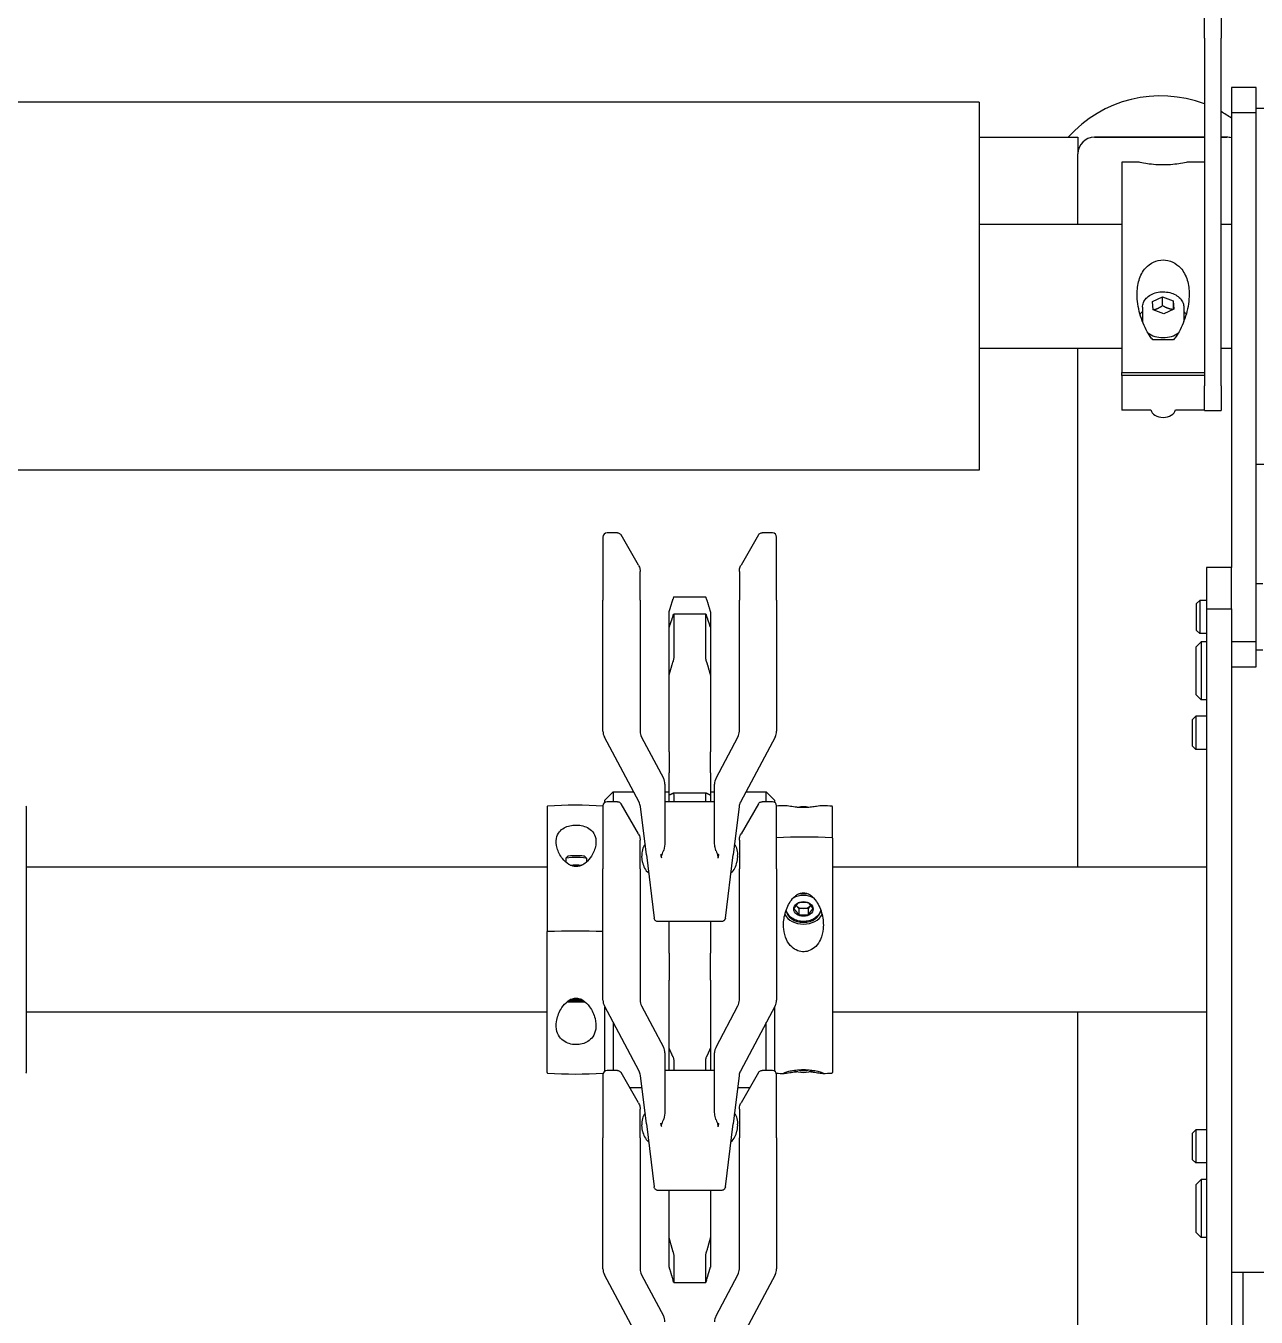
# Model space of a CAD drawing. Extents: x -3873 to 164127, y 7129 to 96529.
# Drawn here: x 43183.9 to 43481.5, y 40136.7 to 40448.9 of the extents above; entities that cross this region are included whole.
import ezdxf

# ---------------------------------------------------------------- set-up
doc = ezdxf.new("R2010")
doc.units = 0
doc.layers.add('LAYOUT', color=90, linetype='CONTINUOUS')
doc.layers.add('LAYOUT-KROMEKA', color=1, linetype='CONTINUOUS')

# ---------------------------------------------------------------- blocks, each defined once
blk = doc.blocks.new('A$Ccf7c2aec')
at = {"layer": 'LAYOUT-KROMEKA'}
for p, q in [((2064.18, 331.1), (2064.18, 861.1)), ((2153.08, 331.1), (2153.08, 861.1)), ((1982.79, 561.6), (1918.48, 561.6)), ((1933.13, 435.6), (1933.13, 561.6)), ((1968.13, 435.6), (1968.13, 561.6)), ((1918.48, 435.6), (1952.62, 435.6)), ((1982.79, 435.6), (1952.62, 435.6)), ((1970.31, 431.1), (1969.38, 431.1)), ((1970.81, 430.61), (1970.32, 431.1)), ((1936, 429.75), (1935.76, 429.75)), ((1936, 427.45), (1935.76, 427.45)), ((1970.31, 426.1), (1969.38, 426.1)), ((1970.81, 426.59), (1970.32, 426.1)), ((1853.85, 413.36), (1869.62, 421.75)), ((1871.03, 422.1), (1902.73, 422.1)), ((1917.98, 422.1), (1902.73, 422.1)), ((1918.85, 413.36), (1934.62, 421.75)), ((1918.85, 421.6), (1934.34, 421.6)), ((1936.03, 422.1), (1967.73, 422.1)), ((1982.98, 422.1), (1967.73, 422.1)), ((1983.85, 413.36), (1999.62, 421.75)), ((1983.85, 421.6), (1984.38, 421.6)), ((1984.38, 421.6), (1986.38, 419.6)), ((2001.03, 422.1), (2032.73, 422.1)), ((2047.98, 422.1), (2032.73, 422.1)), ((1918.98, 418.59), (1918.98, 421.1)), ((1930.58, 419.6), (1918.98, 419.6)), ((1983.98, 418.59), (1983.98, 421.1)), ((1986.38, 419.6), (1983.98, 419.6)), ((1986.38, 419.6), (1986.38, 414.71)), ((2048.98, 418.59), (2048.98, 421.1)), ((1911.18, 413.5), (1918.48, 417.72)), ((1914.88, 415.64), (1914.88, 412.67)), ((1976.18, 413.5), (1983.48, 417.72)), ((2041.18, 413.5), (2048.48, 417.72)), ((1869.62, 412.75), (1859.66, 407.45)), ((1902.73, 413.1), (1871.03, 413.1)), ((1902.73, 413.1), (1909.68, 413.1)), ((1904.36, 412.49), (1905.84, 412.67)), ((1906.11, 411.6), (1917.81, 413.03)), ((1934.62, 412.75), (1924.66, 407.45)), ((1967.73, 413.1), (1936.03, 413.1)), ((1967.73, 413.1), (1974.68, 413.1)), ((1969.36, 412.49), (1970.84, 412.67)), ((1971.11, 411.6), (1982.81, 413.03)), ((1999.62, 412.75), (1989.66, 407.45)), ((2032.73, 413.1), (2001.03, 413.1)), ((2032.73, 413.1), (2039.68, 413.1)), ((1906.11, 411.6), (1890.86, 409.73)), ((1971.11, 411.6), (1955.86, 409.73)), ((1871.42, 406.1), (1878.65, 406.1)), ((1878.65, 406.1), (1882.45, 406.1)), ((1882.45, 406.1), (1889.98, 406.1)), ((1889.98, 393.47), (1889.98, 408.73)), ((1923.25, 407.1), (1909.13, 407.1)), ((1918.98, 395.1), (1918.98, 407.1)), ((1918.98, 406.1), (1924.41, 406.1)), ((1924.41, 406.1), (1926.74, 406.1)), ((1926.74, 406.1), (1940.84, 406.1)), ((1947.38, 406.1), (1940.84, 406.1)), ((1947.38, 406.1), (1954.98, 406.1)), ((1954.98, 393.47), (1954.98, 408.73)), ((1988.25, 407.1), (1974.13, 407.1)), ((1983.98, 395.1), (1983.98, 407.1)), ((1983.98, 406.1), (1985.54, 406.1)), ((1985.54, 406.1), (1990.94, 406.1)), ((1986.38, 407.1), (1986.38, 406.1)), ((1996.01, 406.1), (1990.94, 406.1)), ((1996.01, 406.1), (2010.92, 406.1)), ((2010.92, 406.1), (2014.55, 406.1)), ((2014.55, 406.1), (2026.21, 406.1)), ((2026.21, 406.1), (2026.41, 406.1)), ((2026.41, 406.1), (2029.85, 406.1)), ((1867.76, 404.96), (1867.76, 397.24)), ((1874.18, 404.95), (1867.77, 404.95)), ((1921.17, 404.95), (1918.98, 404.95)), ((1985.42, 404.95), (1983.98, 404.95)), ((1986.01, 397.08), (1986.01, 405.12)), ((2029.3, 404.95), (2018.96, 404.95)), ((2029.36, 397.23), (2029.36, 404.97)), ((2033.51, 404.96), (2033.51, 397.24)), ((1867.77, 397.25), (1874.18, 397.25)), ((1918.98, 397.25), (1921.17, 397.25)), ((1983.98, 397.25), (1985.42, 397.25)), ((2018.96, 397.25), (2029.3, 397.25)), ((1859.66, 394.75), (1869.62, 389.45)), ((1878.65, 396.1), (1871.42, 396.1)), ((1882.45, 396.1), (1878.65, 396.1)), ((1889.98, 396.1), (1882.45, 396.1)), ((1909.13, 395.1), (1923.25, 395.1)), ((1924.41, 396.1), (1918.98, 396.1)), ((1926.74, 396.1), (1924.41, 396.1)), ((1924.66, 394.75), (1934.62, 389.45)), ((1940.84, 396.1), (1926.74, 396.1)), ((1940.84, 396.1), (1947.38, 396.1)), ((1954.98, 396.1), (1947.38, 396.1)), ((1974.13, 395.1), (1988.25, 395.1)), ((1985.54, 396.1), (1983.98, 396.1)), ((1990.94, 396.1), (1985.54, 396.1)), ((1986.38, 396.1), (1986.38, 395.1)), ((1989.66, 394.75), (1999.62, 389.45)), ((1990.94, 396.1), (1996.01, 396.1)), ((2010.92, 396.1), (1996.01, 396.1)), ((2014.55, 396.1), (2010.92, 396.1)), ((2026.21, 396.1), (2014.55, 396.1)), ((2026.41, 396.1), (2026.21, 396.1)), ((2029.85, 396.1), (2026.41, 396.1)), ((1890.86, 392.47), (1906.11, 390.6)), ((1917.81, 389.17), (1906.11, 390.6)), ((1955.86, 392.47), (1971.11, 390.6)), ((1982.81, 389.17), (1971.11, 390.6)), ((1869.62, 380.45), (1853.85, 388.84)), ((1871.03, 389.1), (1902.73, 389.1)), ((1909.68, 389.1), (1902.73, 389.1)), ((1905.84, 389.53), (1904.36, 389.71)), ((1918.48, 384.48), (1911.18, 388.7)), ((1914.88, 389.53), (1914.88, 386.56)), ((1934.62, 380.45), (1918.85, 388.84)), ((1936.03, 389.1), (1967.73, 389.1)), ((1974.68, 389.1), (1967.73, 389.1)), ((1970.84, 389.53), (1969.36, 389.71)), ((1983.48, 384.48), (1976.18, 388.7)), ((1999.62, 380.45), (1983.85, 388.84)), ((1986.38, 387.49), (1986.38, 382.6)), ((2001.03, 389.1), (2032.73, 389.1)), ((2039.68, 389.1), (2032.73, 389.1)), ((2048.48, 384.48), (2041.18, 388.7)), ((1918.98, 381.1), (1918.98, 383.61)), ((1918.98, 382.6), (1930.58, 382.6)), ((1983.98, 381.1), (1983.98, 383.61)), ((1983.98, 382.6), (1986.38, 382.6)), ((1984.38, 380.6), (1986.38, 382.6)), ((2048.98, 381.1), (2048.98, 383.61)), ((1902.73, 380.1), (1871.03, 380.1)), ((1902.73, 380.1), (1917.98, 380.1)), ((1934.34, 380.6), (1918.85, 380.6)), ((1967.73, 380.1), (1936.03, 380.1)), ((1967.73, 380.1), (1982.98, 380.1)), ((1984.38, 380.6), (1983.85, 380.6)), ((2032.73, 380.1), (2001.03, 380.1)), ((2032.73, 380.1), (2047.98, 380.1)), ((1958.15, 374.75), (1956.55, 374.75)), ((1958.15, 374.75), (1958.92, 375.33)), ((1958.15, 373.6), (1958.15, 374.75)), ((1958.92, 375.33), (1958.94, 375.35)), ((1958.15, 372.45), (1956.55, 372.45)), ((1958.15, 372.45), (1958.15, 373.6)), ((1958.92, 371.87), (1958.15, 372.45)), ((1958.94, 371.85), (1958.92, 371.87)), ((1975.17, 366.6), (1918.48, 366.6)), ((1933.13, 276.1), (1933.13, 366.6)), ((1968.13, 276.1), (1968.13, 366.6)), ((1975.17, 366.6), (1982.79, 366.6)), ((2153.08, 331.1), (2064.18, 331.1)), ((2093.63, 331.1), (2093.63, 296.6)), ((2123.63, 331.1), (2123.63, 296.6)), ((2144.63, 331.1), (2144.63, 307.22)), ((1830.63, 307.22), (1933.13, 307.22)), ((1968.13, 307.22), (2093.63, 307.22)), ((2123.63, 307.22), (2140.63, 307.22)), ((2144.63, 307.22), (2140.63, 307.22)), ((2144.63, 276.6), (2144.63, 303.22)), ((2144.63, 303.22), (2144.63, 276.6)), ((2087.02, 296.6), (2078.63, 296.6)), ((2078.63, 289.55), (2078.63, 296.6)), ((2087.02, 296.6), (2087.73, 296.6)), ((2087.02, 276.6), (2087.02, 296.6)), ((2087.73, 296.6), (2087.73, 276.6)), ((2138.63, 296.6), (2087.73, 296.6)), ((2138.63, 292.78), (2138.63, 296.6)), ((2103.55, 291.6), (2100.11, 291.6)), ((2095.64, 284.1), (2095.64, 289.1)), ((2101.93, 286.46), (2102.87, 289.03)), ((2102.87, 289.03), (2104.91, 289.16)), ((2104.91, 289.16), (2106.02, 286.74)), ((2103.04, 284.04), (2101.93, 286.46)), ((2105.08, 284.17), (2102.97, 284.17)), ((2105.08, 284.17), (2103.04, 284.04)), ((2103.9, 286.74), (2106.02, 286.74)), ((2106.02, 286.74), (2105.08, 284.17)), ((2078.63, 276.6), (2078.63, 283.65)), ((2103.55, 281.6), (2100.11, 281.6)), ((1879.86, 278.6), (1878.63, 277.37)), ((1879.86, 278.6), (1891.41, 278.6)), ((1891.41, 278.6), (1892.63, 277.37)), ((1897.4, 279.5), (1896.63, 278.73)), ((1904.63, 278.73), (1896.63, 278.73)), ((1896.63, 276.1), (1896.63, 278.73)), ((1897.4, 279.5), (1903.87, 279.5)), ((1903.87, 279.5), (1904.63, 278.73)), ((1904.63, 276.1), (1904.63, 278.73)), ((1997.4, 279.5), (1996.63, 278.73)), ((2004.63, 278.73), (1996.63, 278.73)), ((1996.63, 276.1), (1996.63, 278.73)), ((1997.4, 279.5), (2003.87, 279.5)), ((2003.87, 279.5), (2004.63, 278.73)), ((2004.63, 276.1), (2004.63, 278.73)), ((2009.86, 278.6), (2008.63, 277.37)), ((2009.86, 278.6), (2021.41, 278.6)), ((2021.41, 278.6), (2022.63, 277.37)), ((2025.4, 278.5), (2024.63, 277.73)), ((2025.4, 278.5), (2031.87, 278.5)), ((2031.87, 278.5), (2032.63, 277.73)), ((2138.63, 276.6), (2138.63, 280.42)), ((2030.63, 276.1), (1853.63, 276.1)), ((1892.63, 277.37), (1878.63, 277.37)), ((1878.63, 276.1), (1878.63, 277.37)), ((1892.63, 276.1), (1892.63, 277.37)), ((2022.63, 277.37), (2008.63, 277.37)), ((2008.63, 276.1), (2008.63, 277.37)), ((2022.63, 276.1), (2022.63, 277.37)), ((2032.63, 277.73), (2024.63, 277.73)), ((2024.63, 276.1), (2024.63, 277.73)), ((2030.63, 276.1), (2030.63, 270.1)), ((2040.63, 276.1), (2030.63, 276.1)), ((2032.63, 276.1), (2032.63, 277.73)), ((2040.63, 270.1), (2040.63, 276.1)), ((2078.58, 276.6), (2084.56, 276.6)), ((2078.58, 276.6), (2078.58, 272.6)), ((2168.56, 276.6), (2084.56, 276.6)), ((2168.56, 276.6), (2174.58, 276.6)), ((2084.56, 272.6), (2078.58, 272.6)), ((2084.56, 272.6), (2168.56, 272.6)), ((2093.63, 272.6), (2093.63, 270.1)), ((2123.63, 272.6), (2123.63, 270.1)), ((2144.63, 271.22), (2144.63, 272.6)), ((2144.63, 272.6), (2144.63, 271.22)), ((2174.58, 272.6), (2168.56, 272.6)), ((2030.63, 270.1), (1853.63, 270.1)), ((1870.13, 256.1), (1870.13, 270.1)), ((2016.63, 270.1), (2016.63, 264.1)), ((2022.63, 264.1), (2022.63, 270.1)), ((2030.63, 270.1), (2040.63, 270.1)), ((2150.63, 270.1), (2040.63, 270.1)), ((2150.63, 270.1), (2150.63, 264.1)), ((2156.63, 270.1), (2150.63, 270.1)), ((2156.63, 264.1), (2156.63, 270.1)), ((1847.97, 267.22), (1870.13, 267.22)), ((2016.63, 264.1), (2022.63, 264.1)), ((2020.63, 262.5), (2020.63, 264.1)), ((2022.63, 264.1), (2150.63, 264.1)), ((2036.63, 262.5), (2036.63, 264.1)), ((2065.63, 264.1), (2065.63, 254.5)), ((2150.63, 264.1), (2156.63, 264.1)), ((2151.63, 264.1), (2151.63, 254.5))]:
    blk.add_line(p, q, dxfattribs=at)
for centre, radius, start, end in [((1918.48, 561.7), 0.1, 184.0364, 270), ((1918.48, 561.7), 0.1, 184.0364, 270), ((1982.79, 561.7), 0.1, 270, 355.9636), ((1982.79, 561.7), 0.1, 270, 355.9636), ((2016.26, 428.6), 98.12, 175.9636, 183.8398), ((1918.48, 435.5), 0.1, 90, 175.9636), ((1982.79, 435.5), 0.1, 4.0364, 90), ((1885.01, 428.6), 98.12, 356.2018, 4.0364), ((1871.03, 419.1), 3, 90, 118), ((1917.98, 421.1), 1, 0, 90), ((1936.03, 419.1), 3, 90, 118), ((1982.98, 421.1), 1, 0, 90), ((2001.03, 419.1), 3, 90, 118), ((2047.98, 421.1), 1, 0, 90), ((1871.03, 410.1), 3, 90, 118), ((1904.85, 408.52), 4, 96.9958, 140.527), ((1906.33, 408.7), 4, 53.4646, 96.9958), ((1917.44, 416.01), 3, 276.9958, 298), ((1936.03, 410.1), 3, 90, 118), ((1969.85, 408.52), 4, 96.9958, 140.527), ((1971.33, 408.7), 4, 53.4646, 96.9958), ((1982.44, 416.01), 3, 276.9958, 298), ((2001.03, 410.1), 3, 90, 118), ((1858.25, 410.1), 3, 270, 298), ((1923.25, 410.1), 3, 270, 298), ((1988.25, 410.1), 3, 270, 298), ((1858.25, 392.1), 3, 62, 90), ((1923.25, 392.1), 3, 62, 90), ((1988.25, 392.1), 3, 62, 90), ((1904.85, 393.68), 4, 219.473, 263.0042), ((1906.33, 393.5), 4, 263.0042, 306.5354), ((1969.85, 393.68), 4, 219.473, 263.0042), ((1971.33, 393.5), 4, 263.0042, 306.5354), ((1871.03, 392.1), 3, 242, 270), ((1917.44, 386.19), 3, 62, 83.0042), ((1936.03, 392.1), 3, 242, 270), ((1982.44, 386.19), 3, 62, 83.0042), ((2001.03, 392.1), 3, 242, 270), ((1917.98, 381.1), 1, 270, 0), ((1982.98, 381.1), 1, 270, 0), ((2047.98, 381.1), 1, 270, 0), ((1871.03, 383.1), 3, 242, 270), ((2016.26, 373.6), 98.12, 176.1602, 177.2764), ((1936.03, 383.1), 3, 242, 270), ((1885.01, 373.6), 98.12, 2.7236, 3.7982), ((2001.03, 383.1), 3, 242, 270), ((2016.26, 373.6), 98.12, 182.7236, 184.0364), ((1885.01, 373.6), 98.12, 355.9636, 357.2764), ((1918.48, 366.7), 0.1, 184.0364, 270), ((1982.79, 366.7), 0.1, 270, 355.9636), ((2124.63, 287.22), 30, 339.2736, 48.1897), ((2140.63, 303.22), 4, 0, 90), ((2140.63, 303.22), 4, 0, 90), ((2124.63, 287.22), 30, 325.2099, 330.8408), ((2140.63, 271.22), 4, 343.7822, 0), ((2140.63, 271.22), 4, 343.7822, 0)]:
    blk.add_arc(centre, radius, start, end, dxfattribs=at)
for centre, major_axis, ratio, start_param, end_param in [((1952.62, 435.5), (0, 0.1), 0.06192, 4.782837, 6.283185), ((1952.62, 435.5), (0, 0.1), 0.06192, 4.782837, 6.283185), ((1946.57, 428.6), (0, 98.13), 0.06192, 4.646098, 4.782837), ((1946.57, 428.6), (0, -98.13), 0.06192, 1.504506, 1.641245), ((1970.31, 428.6), (0, 2.5), 0.06192, 3.141593, 6.283185), ((1935.87, 428.6), (0, -4.82), 0.06192, 4.245314, 5.179464), ((1935.87, 428.6), (0, -4.25), 0.06192, 4.189465, 5.235313), ((1935.87, 428.6), (0, 2.34), 0.06192, 0.598209, 2.543383), ((1935.87, 428.6), (0, -2.34), 0.06192, 0.783441, 2.358152), ((1935.87, 428.6), (0, 4.25), 0.06192, 4.378259, 5.046519), ((1935.87, 428.6), (0, 4.82), 0.06192, 4.435713, 4.989065), ((1968.31, 428.6), (0, -4.82), 0.06192, 1.29412, 1.847472), ((1970.8, 428.6), (0, 2.01), 0.06192, 3.203672, 6.221106), ((1958.06, 373.6), (0, -4.82), 0.763123, 3.507971, 5.916807), ((1958.06, 373.6), (0, -4.25), 0.763123, 3.258597, 6.166181), ((1900.55, 373.6), (0, -98.13), 0.763123, 1.500348, 1.637087), ((1900.55, 373.6), (0, 98.13), 0.763123, 4.641941, 4.77868), ((1922.2, 373.6), (0, -4.82), 0.763123, 4.435713, 4.989065), ((1922.2, 373.6), (0, -4.82), 0.763123, 4.185166, 4.435713), ((1922.2, 373.6), (0, -4.25), 0.763123, 4.377447, 5.047331), ((1959.68, 373.6), (0, 2), 0.763123, 0.523599, 1.570796), ((1959.68, 373.6), (0, 2), 0.763123, 0.509988, 0.523599), ((1958.06, 373.6), (0, -4.25), 0.763123, 0.946445, 2.195148), ((1958.06, 373.6), (0, -4.82), 0.763123, 1.29412, 1.847472), ((1979.07, 373.6), (0, 4.82), 0.763123, 4.435713, 4.989065), ((1922.2, 373.6), (0, -4.82), 0.763123, 4.989065, 5.239612), ((1959.68, 373.6), (0, 2), 0.763123, 1.570796, 2.617994), ((1959.68, 373.6), (0, 2), 0.763123, 2.617994, 2.631605), ((1975.17, 366.7), (-0.0092, -0.0995), 0.76527, 0.070448, 1.570796), ((1975.17, 366.7), (0, -0.1), 0.763123, 0, 1.500348), ((2099.74, 286.6), (0, 6.3), 0.708727, 5.629176, 5.798022), ((2079.01, 286.6), (0, -3), 0.708727, 3.273501, 6.151277), ((2099.74, 286.6), (0, 5), 0.708727, 0.74128, 2.400312), ((2099.74, 286.6), (0, 6.3), 0.708727, 3.626756, 3.795602)]:
    blk.add_ellipse(centre, major_axis=major_axis, ratio=ratio, start_param=start_param, end_param=end_param, dxfattribs=at)
blk.add_ellipse((1958.06, 373.6), major_axis=(0, -2.34), ratio=0.763123, dxfattribs=at)
for points, knots in [([(1936.16, 427.28), (1936.09, 427.14), (1936.01, 427), (1935.55, 426.29), (1935.01, 425.76), (1933.57, 424.73), (1932.59, 424.27), (1930.68, 423.78), (1929.79, 423.72), (1928.31, 423.96), (1927.69, 424.19), (1926.72, 424.88), (1926.34, 425.27), (1925.78, 426.16), (1925.57, 426.62), (1925.31, 427.6), (1925.25, 428.1), (1925.25, 428.6), (1925.25, 428.89), (1925.27, 429.19), (1925.4, 430.02), (1925.55, 430.52), (1926.02, 431.5), (1926.36, 431.96), (1927.28, 432.78), (1927.84, 433.06), (1929.19, 433.44), (1930, 433.47), (1931.83, 433.2), (1932.84, 432.82), (1934.37, 431.94), (1934.94, 431.5), (1935.68, 430.7), (1935.95, 430.33), (1936.15, 429.93), (1936.15, 429.92), (1936.16, 429.92)], [-1.779668, -1.779668, -1.779668, -1.779668, -1.716714, -1.716714, -1.440372, -1.440372, -1.077599, -1.077599, -0.759161, -0.759161, -0.509116, -0.509116, -0.31411, -0.31411, -0.151149, -0.151149, 0, 0, 0, 0.088386, 0.088386, 0.25546, 0.25546, 0.452402, 0.452402, 0.675893, 0.675893, 0.961048, 0.961048, 1.319612, 1.319612, 1.580903, 1.580903, 1.751112, 1.751112, 1.753601, 1.753601, 1.753601, 1.753601]), ([(1968.59, 429.92), (1968.66, 430.06), (1968.73, 430.2), (1969.16, 430.91), (1969.66, 431.44), (1970.98, 432.47), (1971.87, 432.93), (1973.59, 433.42), (1974.38, 433.48), (1975.69, 433.24), (1976.23, 433.01), (1977.07, 432.32), (1977.4, 431.93), (1977.88, 431.04), (1978.05, 430.58), (1978.28, 429.6), (1978.33, 429.1), (1978.33, 428.6), (1978.33, 428.31), (1978.31, 428.01), (1978.21, 427.18), (1978.07, 426.68), (1977.67, 425.7), (1977.38, 425.24), (1976.58, 424.42), (1976.1, 424.14), (1974.92, 423.76), (1974.2, 423.73), (1972.55, 424), (1971.64, 424.38), (1970.24, 425.26), (1969.72, 425.7), (1969.03, 426.5), (1968.78, 426.87), (1968.6, 427.27), (1968.6, 427.28), (1968.59, 427.28)], [-1.779668, -1.779668, -1.779668, -1.779668, -1.716714, -1.716714, -1.440372, -1.440372, -1.077599, -1.077599, -0.759161, -0.759161, -0.509116, -0.509116, -0.31411, -0.31411, -0.151149, -0.151149, 0, 0, 0, 0.088386, 0.088386, 0.25546, 0.25546, 0.452402, 0.452402, 0.675893, 0.675893, 0.961048, 0.961048, 1.319612, 1.319612, 1.580903, 1.580903, 1.751112, 1.751112, 1.753601, 1.753601, 1.753601, 1.753601]), ([(1935.67, 426.52), (1935.67, 426.71), (1935.66, 426.92), (1935.64, 427.5), (1935.64, 427.91), (1935.64, 428.72), (1935.64, 429.13), (1935.65, 429.92), (1935.66, 430.3), (1935.67, 430.66), (1935.67, 430.67), (1935.67, 430.68)], [5.701604, 5.701604, 5.701604, 5.701604, 5.883264, 5.883264, 6.207138, 6.207138, 6.529808, 6.529808, 6.852865, 6.852865, 6.864766, 6.864766, 6.864766, 6.864766]), ([(1936.16, 429.92), (1936.3, 429.62), (1936.4, 429.31), (1936.49, 428.65), (1936.48, 428.32), (1936.35, 427.74), (1936.26, 427.51), (1936.16, 427.28)], [-2.1286008, -2.1286008, -2.1286008, -2.1286008, -2.0041788, -2.0041788, -1.8770627, -1.8770627, -1.779668, -1.779668, -1.779668, -1.779668]), ([(1968.59, 427.28), (1968.46, 427.58), (1968.37, 427.89), (1968.28, 428.55), (1968.3, 428.88), (1968.41, 429.46), (1968.49, 429.69), (1968.59, 429.92)], [-2.1286008, -2.1286008, -2.1286008, -2.1286008, -2.0041788, -2.0041788, -1.8770627, -1.8770627, -1.779668, -1.779668, -1.779668, -1.779668]), ([(1918.98, 418.59), (1918.98, 418.48), (1918.96, 418.36), (1918.89, 418.16), (1918.84, 418.06), (1918.71, 417.89), (1918.63, 417.81), (1918.52, 417.74), (1918.5, 417.73), (1918.48, 417.72)], [0.0000243, 0.0000243, 0.0000243, 0.0000243, 0.0328926, 0.0328926, 0.0653838, 0.0653838, 0.0978897, 0.0978897, 0.1042618, 0.1042618, 0.1042618, 0.1042618]), ([(1983.98, 418.59), (1983.98, 418.48), (1983.96, 418.36), (1983.89, 418.16), (1983.84, 418.06), (1983.71, 417.89), (1983.63, 417.81), (1983.52, 417.74), (1983.5, 417.73), (1983.48, 417.72)], [0.0000243, 0.0000243, 0.0000243, 0.0000243, 0.0328926, 0.0328926, 0.0653838, 0.0653838, 0.0978897, 0.0978897, 0.1042618, 0.1042618, 0.1042618, 0.1042618]), ([(2048.98, 418.59), (2048.98, 418.48), (2048.96, 418.36), (2048.89, 418.16), (2048.84, 418.06), (2048.71, 417.89), (2048.63, 417.81), (2048.52, 417.74), (2048.5, 417.73), (2048.48, 417.72)], [0.0000243, 0.0000243, 0.0000243, 0.0000243, 0.0328926, 0.0328926, 0.0653838, 0.0653838, 0.0978897, 0.0978897, 0.1042618, 0.1042618, 0.1042618, 0.1042618]), ([(1911.18, 413.5), (1910.87, 413.32), (1910.53, 413.2), (1910.17, 413.14), (1910.08, 413.13), (1909.99, 413.11), (1909.89, 413.11), (1909.82, 413.1), (1909.75, 413.1), (1909.68, 413.1)], [0, 0, 0, 0, 0.684637, 0.684637, 0.684637, 0.86523, 0.86523, 0.86523, 1, 1, 1, 1]), ([(1976.18, 413.5), (1975.87, 413.32), (1975.53, 413.2), (1975.17, 413.14), (1975.08, 413.13), (1974.99, 413.11), (1974.89, 413.11), (1974.82, 413.1), (1974.75, 413.1), (1974.68, 413.1)], [0, 0, 0, 0, 0.684637, 0.684637, 0.684637, 0.86523, 0.86523, 0.86523, 1, 1, 1, 1]), ([(2041.18, 413.5), (2040.87, 413.32), (2040.53, 413.2), (2040.17, 413.14), (2040.08, 413.13), (2039.99, 413.11), (2039.89, 413.11), (2039.82, 413.1), (2039.75, 413.1), (2039.68, 413.1)], [0, 0, 0, 0, 0.684637, 0.684637, 0.684637, 0.86523, 0.86523, 0.86523, 1, 1, 1, 1]), ([(1889.98, 408.73), (1889.98, 408.84), (1890, 408.95), (1890.07, 409.16), (1890.12, 409.25), (1890.25, 409.43), (1890.34, 409.5), (1890.52, 409.62), (1890.62, 409.67), (1890.74, 409.7), (1890.77, 409.71), (1890.8, 409.72), (1890.81, 409.72), (1890.83, 409.72), (1890.84, 409.72), (1890.85, 409.72), (1890.85, 409.72), (1890.85, 409.73), (1890.86, 409.73), (1890.86, 409.73), (1890.86, 409.73), (1890.86, 409.73), (1890.86, 409.73), (1890.86, 409.73), (1890.86, 409.73), (1890.86, 409.73), (1890.86, 409.73), (1890.86, 409.73), (1890.86, 409.73), (1890.86, 409.73), (1890.86, 409.73), (1890.86, 409.73)], [0.0000031, 0.0000031, 0.0000031, 0.0000031, 0.0324341, 0.0324341, 0.064942, 0.064942, 0.0974473, 0.0974473, 0.1299526, 0.1299526, 0.137103, 0.137103, 0.1406951, 0.1406951, 0.1424933, 0.1424933, 0.1433926, 0.1433926, 0.1438423, 0.1438423, 0.1440672, 0.1440672, 0.1441796, 0.1441796, 0.1442358, 0.1442358, 0.1442639, 0.1442639, 0.144278, 0.144278, 0.1443182, 0.1443182, 0.1443182, 0.1443182]), ([(1954.98, 408.73), (1954.98, 408.84), (1955, 408.95), (1955.07, 409.16), (1955.12, 409.25), (1955.25, 409.43), (1955.34, 409.5), (1955.52, 409.62), (1955.62, 409.67), (1955.74, 409.7), (1955.77, 409.71), (1955.8, 409.72), (1955.81, 409.72), (1955.83, 409.72), (1955.84, 409.72), (1955.85, 409.72), (1955.85, 409.72), (1955.85, 409.73), (1955.86, 409.73), (1955.86, 409.73), (1955.86, 409.73), (1955.86, 409.73), (1955.86, 409.73), (1955.86, 409.73), (1955.86, 409.73), (1955.86, 409.73), (1955.86, 409.73), (1955.86, 409.73), (1955.86, 409.73), (1955.86, 409.73), (1955.86, 409.73), (1955.86, 409.73)], [0.0000031, 0.0000031, 0.0000031, 0.0000031, 0.0324341, 0.0324341, 0.064942, 0.064942, 0.0974473, 0.0974473, 0.1299526, 0.1299526, 0.137103, 0.137103, 0.1406951, 0.1406951, 0.1424933, 0.1424933, 0.1433926, 0.1433926, 0.1438423, 0.1438423, 0.1440672, 0.1440672, 0.1441796, 0.1441796, 0.1442358, 0.1442358, 0.1442639, 0.1442639, 0.144278, 0.144278, 0.1443197, 0.1443197, 0.1443197, 0.1443197]), ([(1905.36, 407.88), (1905.64, 407.95), (1905.93, 408.02), (1906.21, 408.09), (1906.22, 408.1), (1906.22, 408.1), (1906.23, 408.1)], [0, 0, 0, 0, 0.971612, 0.971612, 0.971612, 1, 1, 1, 1]), ([(1905.36, 407.88), (1905.45, 407.91), (1905.54, 407.92), (1905.78, 407.92), (1905.91, 407.89), (1906.18, 407.8), (1906.31, 407.75), (1906.65, 407.62), (1906.86, 407.54), (1907.07, 407.46)], [-1.068908, -1.068908, -1.068908, -1.068908, -1.0410443, -1.0410443, -0.9974409, -0.9974409, -0.9538374, -0.9538374, -0.8852676, -0.8852676, -0.8852676, -0.8852676]), ([(1909.13, 407.1), (1908.56, 407.1), (1907.86, 407.21), (1907.21, 407.41), (1907.14, 407.44), (1907.07, 407.46)], [-0.3189368, -0.3189368, -0.3189368, -0.3189368, -0.1295167, -0.1295167, -0.1071311, -0.1071311, -0.1071311, -0.1071311]), ([(1970.36, 407.88), (1970.64, 407.95), (1970.93, 408.02), (1971.21, 408.09), (1971.22, 408.1), (1971.22, 408.1), (1971.23, 408.1)], [0, 0, 0, 0, 0.971612, 0.971612, 0.971612, 1, 1, 1, 1]), ([(1970.36, 407.88), (1970.45, 407.91), (1970.54, 407.92), (1970.78, 407.92), (1970.91, 407.89), (1971.18, 407.8), (1971.31, 407.75), (1971.65, 407.62), (1971.86, 407.54), (1972.07, 407.46)], [-1.068908, -1.068908, -1.068908, -1.068908, -1.0410443, -1.0410443, -0.9974409, -0.9974409, -0.9538374, -0.9538374, -0.8852676, -0.8852676, -0.8852676, -0.8852676]), ([(1974.13, 407.1), (1973.56, 407.1), (1972.86, 407.21), (1972.21, 407.41), (1972.14, 407.44), (1972.07, 407.46)], [-0.3189368, -0.3189368, -0.3189368, -0.3189368, -0.1295167, -0.1295167, -0.1071311, -0.1071311, -0.1071311, -0.1071311]), ([(1867.77, 404.95), (1867.75, 404.95), (1867.75, 404.96), (1867.81, 404.99), (1867.87, 405.01), (1868.02, 405.06), (1868.12, 405.1), (1868.26, 405.14), (1868.29, 405.15), (1868.31, 405.16)], [0.1549528, 0.1549528, 0.1549528, 0.1549528, 0.1932464, 0.1932464, 0.23154, 0.23154, 0.2707227, 0.2707227, 0.2793508, 0.2793508, 0.2793508, 0.2793508]), ([(1875.22, 405.16), (1875.19, 405.15), (1875.16, 405.14), (1875, 405.1), (1874.86, 405.06), (1874.62, 405.01), (1874.51, 404.99), (1874.31, 404.96), (1874.23, 404.95), (1874.18, 404.95)], [0.3355607, 0.3355607, 0.3355607, 0.3355607, 0.3441888, 0.3441888, 0.3833716, 0.3833716, 0.4216652, 0.4216652, 0.4599587, 0.4599587, 0.4599587, 0.4599587]), ([(1922.31, 405.16), (1922.3, 405.15), (1922.28, 405.14), (1922.17, 405.1), (1922.06, 405.06), (1921.83, 405.01), (1921.69, 404.99), (1921.42, 404.96), (1921.29, 404.95), (1921.17, 404.95)], [0.3355607, 0.3355607, 0.3355607, 0.3355607, 0.3441888, 0.3441888, 0.3833716, 0.3833716, 0.4216652, 0.4216652, 0.4599587, 0.4599587, 0.4599587, 0.4599587]), ([(1986, 405.16), (1986, 405.15), (1986.01, 405.14), (1986.01, 405.1), (1985.99, 405.06), (1985.9, 405.01), (1985.83, 404.99), (1985.65, 404.96), (1985.54, 404.95), (1985.42, 404.95)], [0.3355607, 0.3355607, 0.3355607, 0.3355607, 0.3441888, 0.3441888, 0.3833716, 0.3833716, 0.4216652, 0.4216652, 0.4599587, 0.4599587, 0.4599587, 0.4599587]), ([(2018.96, 404.95), (2018.89, 404.95), (2018.79, 404.96), (2018.56, 404.99), (2018.43, 405.01), (2018.18, 405.06), (2018.04, 405.1), (2017.89, 405.14), (2017.86, 405.15), (2017.83, 405.16)], [0.1549528, 0.1549528, 0.1549528, 0.1549528, 0.1932464, 0.1932464, 0.23154, 0.23154, 0.2707227, 0.2707227, 0.2793508, 0.2793508, 0.2793508, 0.2793508]), ([(2028.97, 405.16), (2028.99, 405.15), (2029.01, 405.14), (2029.13, 405.1), (2029.21, 405.06), (2029.32, 405.01), (2029.35, 404.99), (2029.36, 404.96), (2029.34, 404.95), (2029.3, 404.95)], [0.3355607, 0.3355607, 0.3355607, 0.3355607, 0.3441888, 0.3441888, 0.3833716, 0.3833716, 0.4216652, 0.4216652, 0.4599587, 0.4599587, 0.4599587, 0.4599587]), ([(2033.51, 404.96), (2033.51, 404.96), (2033.5, 404.97), (2033.45, 404.99), (2033.39, 405.01), (2033.25, 405.06), (2033.14, 405.1), (2033, 405.14), (2032.98, 405.15), (2032.95, 405.16)], [0.1710651, 0.1710651, 0.1710651, 0.1710651, 0.1932464, 0.1932464, 0.23154, 0.23154, 0.2707227, 0.2707227, 0.2793508, 0.2793508, 0.2793508, 0.2793508]), ([(1868.31, 397.04), (1868.29, 397.05), (1868.26, 397.06), (1868.12, 397.1), (1868.02, 397.14), (1867.87, 397.19), (1867.81, 397.21), (1867.75, 397.24), (1867.75, 397.25), (1867.77, 397.25)], [0.3355607, 0.3355607, 0.3355607, 0.3355607, 0.3441888, 0.3441888, 0.3833716, 0.3833716, 0.4216652, 0.4216652, 0.4599587, 0.4599587, 0.4599587, 0.4599587]), ([(1874.18, 397.25), (1874.23, 397.25), (1874.31, 397.24), (1874.51, 397.21), (1874.62, 397.19), (1874.86, 397.14), (1875, 397.1), (1875.16, 397.06), (1875.19, 397.05), (1875.22, 397.04)], [0.1549528, 0.1549528, 0.1549528, 0.1549528, 0.1932464, 0.1932464, 0.23154, 0.23154, 0.2707227, 0.2707227, 0.2793508, 0.2793508, 0.2793508, 0.2793508]), ([(1921.17, 397.25), (1921.29, 397.25), (1921.42, 397.24), (1921.69, 397.21), (1921.83, 397.19), (1922.06, 397.14), (1922.17, 397.1), (1922.28, 397.06), (1922.3, 397.05), (1922.31, 397.04)], [0.1549528, 0.1549528, 0.1549528, 0.1549528, 0.1932464, 0.1932464, 0.23154, 0.23154, 0.2707227, 0.2707227, 0.2793508, 0.2793508, 0.2793508, 0.2793508]), ([(1985.42, 397.25), (1985.54, 397.25), (1985.65, 397.24), (1985.83, 397.21), (1985.9, 397.19), (1985.99, 397.14), (1986.01, 397.1), (1986.01, 397.06), (1986, 397.05), (1986, 397.04)], [0.1549528, 0.1549528, 0.1549528, 0.1549528, 0.1932464, 0.1932464, 0.23154, 0.23154, 0.2707227, 0.2707227, 0.2793508, 0.2793508, 0.2793508, 0.2793508]), ([(2017.83, 397.04), (2017.86, 397.05), (2017.89, 397.06), (2018.04, 397.1), (2018.18, 397.14), (2018.43, 397.19), (2018.56, 397.21), (2018.79, 397.24), (2018.89, 397.25), (2018.96, 397.25)], [0.3355607, 0.3355607, 0.3355607, 0.3355607, 0.3441888, 0.3441888, 0.3833716, 0.3833716, 0.4216652, 0.4216652, 0.4599587, 0.4599587, 0.4599587, 0.4599587]), ([(2029.3, 397.25), (2029.34, 397.25), (2029.36, 397.24), (2029.35, 397.21), (2029.32, 397.19), (2029.21, 397.14), (2029.13, 397.1), (2029.01, 397.06), (2028.99, 397.05), (2028.97, 397.04)], [0.1549528, 0.1549528, 0.1549528, 0.1549528, 0.1932464, 0.1932464, 0.23154, 0.23154, 0.2707227, 0.2707227, 0.2793508, 0.2793508, 0.2793508, 0.2793508]), ([(2032.95, 397.04), (2032.98, 397.05), (2033, 397.06), (2033.14, 397.1), (2033.25, 397.14), (2033.39, 397.19), (2033.45, 397.21), (2033.5, 397.23), (2033.51, 397.24), (2033.51, 397.24)], [0.3355607, 0.3355607, 0.3355607, 0.3355607, 0.3441888, 0.3441888, 0.3833716, 0.3833716, 0.4216652, 0.4216652, 0.4438465, 0.4438465, 0.4438465, 0.4438465]), ([(1890.86, 392.47), (1890.86, 392.47), (1890.86, 392.47), (1890.86, 392.47), (1890.86, 392.47), (1890.86, 392.47), (1890.86, 392.47), (1890.86, 392.47), (1890.86, 392.47), (1890.86, 392.47), (1890.86, 392.47), (1890.85, 392.47), (1890.85, 392.47), (1890.85, 392.48), (1890.84, 392.48), (1890.83, 392.48), (1890.82, 392.48), (1890.8, 392.48), (1890.78, 392.49), (1890.74, 392.5), (1890.71, 392.5), (1890.62, 392.53), (1890.56, 392.56), (1890.43, 392.63), (1890.36, 392.68), (1890.24, 392.79), (1890.19, 392.86), (1890.1, 393), (1890.06, 393.07), (1890, 393.25), (1889.98, 393.36), (1889.98, 393.47)], [0, 0, 0, 0, 0.0000293, 0.0000293, 0.0000666, 0.0000666, 0.0001413, 0.0001413, 0.0002906, 0.0002906, 0.0005892, 0.0005892, 0.0011863, 0.0011863, 0.0023805, 0.0023805, 0.0047676, 0.0047676, 0.0095318, 0.0095318, 0.018982, 0.018982, 0.0372887, 0.0372887, 0.0624815, 0.0624815, 0.0876743, 0.0876743, 0.1128671, 0.1128671, 0.1444966, 0.1444966, 0.1444966, 0.1444966]), ([(1907.07, 394.74), (1906.86, 394.66), (1906.65, 394.58), (1906.31, 394.45), (1906.18, 394.4), (1905.91, 394.31), (1905.78, 394.28), (1905.54, 394.28), (1905.45, 394.29), (1905.36, 394.32)], [0.8852676, 0.8852676, 0.8852676, 0.8852676, 0.9538374, 0.9538374, 0.9974409, 0.9974409, 1.0410443, 1.0410443, 1.068908, 1.068908, 1.068908, 1.068908]), ([(1906.23, 394.1), (1906.22, 394.1), (1906.22, 394.1), (1906.21, 394.11), (1905.93, 394.18), (1905.64, 394.25), (1905.36, 394.32)], [0, 0, 0, 0, 0.028388, 0.028388, 0.028388, 1, 1, 1, 1]), ([(1907.07, 394.74), (1907.11, 394.75), (1907.15, 394.76), (1907.43, 394.86), (1907.67, 394.92), (1908.28, 395.05), (1908.71, 395.1), (1909.13, 395.1)], [-0.4553156, -0.4553156, -0.4553156, -0.4553156, -0.4433521, -0.4433521, -0.371047, -0.371047, -0.2439974, -0.2439974, -0.2439974, -0.2439974]), ([(1955.86, 392.47), (1955.86, 392.47), (1955.86, 392.47), (1955.86, 392.47), (1955.86, 392.47), (1955.86, 392.47), (1955.86, 392.47), (1955.86, 392.47), (1955.86, 392.47), (1955.86, 392.47), (1955.86, 392.47), (1955.85, 392.47), (1955.85, 392.47), (1955.85, 392.48), (1955.84, 392.48), (1955.83, 392.48), (1955.82, 392.48), (1955.8, 392.48), (1955.78, 392.49), (1955.74, 392.5), (1955.71, 392.5), (1955.62, 392.53), (1955.56, 392.56), (1955.43, 392.63), (1955.36, 392.68), (1955.24, 392.79), (1955.19, 392.86), (1955.1, 393), (1955.06, 393.07), (1955, 393.25), (1954.98, 393.36), (1954.98, 393.47)], [0, 0, 0, 0, 0.0000293, 0.0000293, 0.0000666, 0.0000666, 0.0001413, 0.0001413, 0.0002906, 0.0002906, 0.0005892, 0.0005892, 0.0011863, 0.0011863, 0.0023805, 0.0023805, 0.0047676, 0.0047676, 0.0095318, 0.0095318, 0.018982, 0.018982, 0.0372887, 0.0372887, 0.0624815, 0.0624815, 0.0876743, 0.0876743, 0.1128671, 0.1128671, 0.1444966, 0.1444966, 0.1444966, 0.1444966]), ([(1972.07, 394.74), (1971.86, 394.66), (1971.65, 394.58), (1971.31, 394.45), (1971.18, 394.4), (1970.91, 394.31), (1970.78, 394.28), (1970.54, 394.28), (1970.45, 394.29), (1970.36, 394.32)], [0.8852676, 0.8852676, 0.8852676, 0.8852676, 0.9538374, 0.9538374, 0.9974409, 0.9974409, 1.0410443, 1.0410443, 1.068908, 1.068908, 1.068908, 1.068908]), ([(1971.23, 394.1), (1971.22, 394.1), (1971.22, 394.1), (1971.21, 394.11), (1970.93, 394.18), (1970.64, 394.25), (1970.36, 394.32)], [0, 0, 0, 0, 0.028388, 0.028388, 0.028388, 1, 1, 1, 1]), ([(1972.07, 394.74), (1972.11, 394.75), (1972.15, 394.76), (1972.43, 394.86), (1972.67, 394.92), (1973.28, 395.05), (1973.71, 395.1), (1974.13, 395.1)], [-0.4553156, -0.4553156, -0.4553156, -0.4553156, -0.4433521, -0.4433521, -0.371047, -0.371047, -0.2439974, -0.2439974, -0.2439974, -0.2439974]), ([(1909.68, 389.1), (1910.06, 389.1), (1910.44, 389.03), (1910.8, 388.88), (1910.93, 388.83), (1911.06, 388.77), (1911.18, 388.7)], [0, 0, 0, 0, 0.729999, 0.729999, 0.729999, 1, 1, 1, 1]), ([(1974.68, 389.1), (1975.06, 389.1), (1975.44, 389.03), (1975.8, 388.88), (1975.93, 388.83), (1976.06, 388.77), (1976.18, 388.7)], [0, 0, 0, 0, 0.729999, 0.729999, 0.729999, 1, 1, 1, 1]), ([(2039.68, 389.1), (2040.06, 389.1), (2040.44, 389.03), (2040.8, 388.88), (2040.93, 388.83), (2041.06, 388.77), (2041.18, 388.7)], [0, 0, 0, 0, 0.729999, 0.729999, 0.729999, 1, 1, 1, 1]), ([(1918.48, 384.48), (1918.58, 384.43), (1918.66, 384.36), (1918.81, 384.19), (1918.86, 384.1), (1918.95, 383.9), (1918.97, 383.79), (1918.98, 383.66), (1918.98, 383.64), (1918.98, 383.61)], [0, 0, 0, 0, 0.032368, 0.032368, 0.0648783, 0.0648783, 0.0973835, 0.0973835, 0.104244, 0.104244, 0.104244, 0.104244]), ([(1983.48, 384.48), (1983.58, 384.43), (1983.66, 384.36), (1983.81, 384.19), (1983.86, 384.1), (1983.95, 383.9), (1983.97, 383.79), (1983.98, 383.66), (1983.98, 383.64), (1983.98, 383.61)], [0, 0, 0, 0, 0.0323681, 0.0323681, 0.0648784, 0.0648784, 0.0973836, 0.0973836, 0.104244, 0.104244, 0.104244, 0.104244]), ([(2048.48, 384.48), (2048.58, 384.43), (2048.66, 384.36), (2048.81, 384.19), (2048.86, 384.1), (2048.95, 383.9), (2048.97, 383.79), (2048.98, 383.66), (2048.98, 383.64), (2048.98, 383.61)], [0, 0, 0, 0, 0.0323681, 0.0323681, 0.0648784, 0.0648784, 0.0973836, 0.0973836, 0.104244, 0.104244, 0.104244, 0.104244]), ([(1918.66, 374.92), (1918.65, 375.06), (1918.64, 375.2), (1918.56, 375.91), (1918.48, 376.44), (1918.32, 377.47), (1918.25, 377.93), (1918.24, 378.42), (1918.29, 378.48), (1918.46, 378.24), (1918.57, 378.01), (1918.77, 377.32), (1918.87, 376.93), (1919.02, 376.04), (1919.09, 375.58), (1919.17, 374.6), (1919.19, 374.1), (1919.19, 373.6), (1919.19, 373.31), (1919.18, 373.01), (1919.14, 372.18), (1919.09, 371.68), (1918.95, 370.7), (1918.86, 370.24), (1918.65, 369.42), (1918.54, 369.14), (1918.35, 368.76), (1918.28, 368.73), (1918.22, 369), (1918.26, 369.38), (1918.4, 370.26), (1918.47, 370.7), (1918.58, 371.5), (1918.63, 371.87), (1918.66, 372.27), (1918.66, 372.28), (1918.66, 372.28)], [-1.779668, -1.779668, -1.779668, -1.779668, -1.716714, -1.716714, -1.440372, -1.440372, -1.077599, -1.077599, -0.759161, -0.759161, -0.509116, -0.509116, -0.31411, -0.31411, -0.151149, -0.151149, 0, 0, 0, 0.088386, 0.088386, 0.25546, 0.25546, 0.452402, 0.452402, 0.675893, 0.675893, 0.961048, 0.961048, 1.319612, 1.319612, 1.580903, 1.580903, 1.751112, 1.751112, 1.753601, 1.753601, 1.753601, 1.753601]), ([(1961.6, 372.28), (1961.55, 372.18), (1961.49, 372.08), (1961.06, 371.42), (1960.53, 370.91), (1959.01, 369.87), (1957.9, 369.38), (1955.58, 368.82), (1954.41, 368.72), (1952.39, 368.9), (1951.51, 369.12), (1950.07, 369.77), (1949.49, 370.15), (1948.61, 371.02), (1948.28, 371.48), (1947.84, 372.46), (1947.72, 372.95), (1947.69, 373.97), (1947.77, 374.49), (1948.16, 375.52), (1948.48, 376.01), (1949.35, 376.94), (1949.94, 377.37), (1951.45, 378.07), (1952.32, 378.28), (1954.34, 378.49), (1955.5, 378.39), (1957.83, 377.85), (1958.95, 377.36), (1960.33, 376.44), (1960.81, 376.03), (1961.34, 375.36), (1961.48, 375.14), (1961.6, 374.92)], [-3.051014, -3.051014, -3.051014, -3.051014, -3.014723, -3.014723, -2.80739, -2.80739, -2.52083, -2.52083, -2.259007, -2.259007, -2.051649, -2.051649, -1.888736, -1.888736, -1.752775, -1.752775, -1.627213, -1.627213, -1.49698, -1.49698, -1.347366, -1.347366, -1.169927, -1.169927, -0.964952, -0.964952, -0.696837, -0.696837, -0.389905, -0.389905, -0.212859, -0.212859, -0.13699, -0.13699, -0.13699, -0.13699]), ([(1982.61, 374.92), (1982.61, 375.02), (1982.62, 375.12), (1982.69, 375.78), (1982.77, 376.29), (1982.93, 377.33), (1983.01, 377.82), (1983.02, 378.17), (1983.02, 378.22), (1983.02, 378.26)], [-3.0510137, -3.0510137, -3.0510137, -3.0510137, -3.0147226, -3.0147226, -2.8073901, -2.8073901, -2.52083, -2.52083, -2.4648665, -2.4648665, -2.4648665, -2.4648665]), ([(1957.79, 369.42), (1957.65, 369.45), (1957.51, 369.49), (1957.03, 369.68), (1956.72, 369.88), (1956.14, 370.4), (1955.89, 370.72), (1955.46, 371.45), (1955.3, 371.86), (1955.08, 372.73), (1955.02, 373.19), (1955.03, 374.1), (1955.09, 374.56), (1955.33, 375.43), (1955.5, 375.84), (1955.95, 376.57), (1956.22, 376.89), (1956.83, 377.4), (1957.17, 377.59), (1957.61, 377.74), (1957.7, 377.76), (1957.79, 377.78)], [1.741209, 1.741209, 1.741209, 1.741209, 1.867359, 1.867359, 2.171832, 2.171832, 2.491278, 2.491278, 2.820311, 2.820311, 3.15234, 3.15234, 3.484804, 3.484804, 3.816751, 3.816751, 4.145332, 4.145332, 4.463262, 4.463262, 4.541976, 4.541976, 4.541976, 4.541976]), ([(1961.6, 374.92), (1961.66, 374.8), (1961.72, 374.68), (1961.88, 374.24), (1961.94, 373.92), (1961.94, 373.6), (1961.94, 373.43), (1961.92, 373.25), (1961.83, 372.8), (1961.73, 372.53), (1961.6, 372.28)], [-0.1369902, -0.1369902, -0.1369902, -0.1369902, -0.097378, -0.097378, 0, 0, 0, 0.0520691, 0.0520691, 0.1389259, 0.1389259, 0.1389259, 0.1389259]), ([(1982.61, 372.28), (1982.6, 372.4), (1982.59, 372.52), (1982.56, 372.96), (1982.55, 373.28), (1982.55, 373.6), (1982.55, 373.77), (1982.55, 373.95), (1982.57, 374.4), (1982.58, 374.67), (1982.61, 374.92)], [-0.1369902, -0.1369902, -0.1369902, -0.1369902, -0.097378, -0.097378, 0, 0, 0, 0.0520691, 0.0520691, 0.1389259, 0.1389259, 0.1389259, 0.1389259]), ([(1919.18, 373.09), (1919.17, 373.28), (1919.16, 373.46), (1919.16, 373.8), (1919.17, 373.95), (1919.18, 374.11)], [3.0190058, 3.0190058, 3.0190058, 3.0190058, 3.1523395, 3.1523395, 3.2641795, 3.2641795, 3.2641795, 3.2641795]), ([(1983.02, 368.94), (1983.02, 368.97), (1983.02, 369.01), (1983.01, 369.35), (1982.93, 369.84), (1982.79, 370.76), (1982.73, 371.17), (1982.65, 371.84), (1982.62, 372.06), (1982.61, 372.28)], [-0.7469246, -0.7469246, -0.7469246, -0.7469246, -0.6968372, -0.6968372, -0.3899048, -0.3899048, -0.2128589, -0.2128589, -0.1369902, -0.1369902, -0.1369902, -0.1369902]), ([(2095.64, 289.1), (2095.79, 289.22), (2095.94, 289.35), (2096.59, 289.83), (2097.12, 290.16), (2098.89, 291.15), (2100.38, 291.77), (2103.51, 292.65), (2105.15, 292.9), (2107.78, 292.9), (2108.97, 292.77), (2111.19, 292.09), (2112.22, 291.55), (2113.6, 290.31), (2114.11, 289.65), (2114.79, 288.18), (2114.97, 287.37), (2114.97, 286.6), (2114.97, 285.83), (2114.79, 285.02), (2114.11, 283.55), (2113.6, 282.89), (2112.22, 281.65), (2111.19, 281.11), (2108.97, 280.43), (2107.78, 280.3), (2105.15, 280.3), (2103.51, 280.55), (2100.38, 281.43), (2098.89, 282.05), (2097.12, 283.04), (2096.59, 283.37), (2095.94, 283.85), (2095.79, 283.98), (2095.64, 284.1)], [-2.280886, -2.280886, -2.280886, -2.280886, -2.223041, -2.223041, -2.042577, -2.042577, -1.580354, -1.580354, -1.118131, -1.118131, -0.789978, -0.789978, -0.461825, -0.461825, -0.230912, -0.230912, 0, 0, 0, 0.230912, 0.230912, 0.461825, 0.461825, 0.789978, 0.789978, 1.118131, 1.118131, 1.580354, 1.580354, 2.042577, 2.042577, 2.223041, 2.223041, 2.280886, 2.280886, 2.280886, 2.280886]), ([(2103.55, 291.6), (2103.93, 291.6), (2104.31, 291.52), (2105.04, 291.22), (2105.38, 290.99), (2106.02, 290.39), (2106.3, 290.02), (2106.78, 289.16), (2106.96, 288.68), (2107.21, 287.66), (2107.27, 287.12), (2107.27, 286.04), (2107.2, 285.5), (2106.95, 284.48), (2106.76, 284), (2106.27, 283.13), (2105.97, 282.75), (2105.29, 282.14), (2104.91, 281.91), (2104.2, 281.66), (2103.88, 281.6), (2103.55, 281.6)], [5.282899, 5.282899, 5.282899, 5.282899, 5.570926, 5.570926, 5.870621, 5.870621, 6.191429, 6.191429, 6.523635, 6.523635, 6.857996, 6.857996, 7.192321, 7.192321, 7.526675, 7.526675, 7.8587, 7.8587, 8.178207, 8.178207, 8.424491, 8.424491, 8.424491, 8.424491]), ([(2138.63, 280.42), (2138.63, 280.5), (2138.62, 280.61), (2138.53, 281.11), (2138.41, 281.65), (2138.2, 282.89), (2138.11, 283.55), (2137.97, 285.02), (2137.93, 285.83), (2137.93, 287.37), (2137.97, 288.18), (2138.11, 289.65), (2138.2, 290.31), (2138.41, 291.55), (2138.53, 292.09), (2138.62, 292.59), (2138.63, 292.7), (2138.63, 292.78)], [1.636813, 1.636813, 1.636813, 1.636813, 1.789395, 1.789395, 2.117549, 2.117549, 2.348461, 2.348461, 2.579373, 2.579373, 2.810285, 2.810285, 3.041198, 3.041198, 3.369351, 3.369351, 3.521933, 3.521933, 3.521933, 3.521933])]:
    blk.add_open_spline(points, degree=3, knots=knots, dxfattribs=at)
for points, weights in [([(1935.98, 430.19), (1935.92, 429.99), (1935.76, 429.75)], [1.50976337453, 1.48896090734, 1.40804968011]), ([(1935.76, 427.45), (1936.09, 428.6), (1935.76, 429.75)], [1.40804968011, 1.62587572369, 1.40804968011]), ([(1935.76, 427.45), (1935.92, 427.21), (1935.98, 427.01)], [1.40804968011, 1.48896090734, 1.50976337453]), ([(1871.42, 406.1), (1869.9, 405.64), (1868.31, 405.16)], [1, 1.00027150864, 1.00009365722]), ([(1875.22, 405.16), (1876.97, 405.64), (1878.65, 406.1)], [1.00009365722, 1.00027150866, 1]), ([(1922.31, 405.16), (1923.39, 405.64), (1924.41, 406.1)], [1.00009365722, 1.00027150866, 1]), ([(1986, 405.16), (1985.76, 405.64), (1985.54, 406.1)], [1.00009365722, 1.00027150866, 1]), ([(2014.55, 406.1), (2016.16, 405.64), (2017.83, 405.16)], [1, 1.00027150864, 1.00009365722]), ([(2028.97, 405.16), (2027.56, 405.64), (2026.21, 406.1)], [1.00009365722, 1.00027150866, 1]), ([(2029.85, 406.1), (2031.37, 405.64), (2032.95, 405.16)], [1, 1.00027150864, 1.00009365722]), ([(1868.31, 397.04), (1869.9, 396.56), (1871.42, 396.1)], [1.00009365722, 1.00027150864, 1]), ([(1878.65, 396.1), (1876.97, 396.56), (1875.22, 397.04)], [1, 1.00027150866, 1.00009365722]), ([(1924.41, 396.1), (1923.39, 396.56), (1922.31, 397.04)], [1, 1.00027150866, 1.00009365722]), ([(1985.54, 396.1), (1985.76, 396.56), (1986, 397.04)], [1, 1.00027150866, 1.00009365722]), ([(2017.83, 397.04), (2016.16, 396.56), (2014.55, 396.1)], [1.00009365722, 1.00027150864, 1]), ([(2026.21, 396.1), (2027.56, 396.56), (2028.97, 397.04)], [1, 1.00027150866, 1.00009365722]), ([(2032.95, 397.04), (2031.37, 396.56), (2029.85, 396.1)], [1.00009365722, 1.00027150864, 1]), ([(1958.07, 375.91), (1957.53, 375.33), (1956.55, 374.75)], [1.40804968011, 1.62587572369, 1.40804968011]), ([(1956.55, 374.75), (1956.76, 373.6), (1956.55, 372.45)], [1.40804968011, 1.62587572369, 1.40804968011]), ([(1959.6, 374.75), (1959.05, 375.33), (1958.07, 375.91)], [1.40804968011, 1.62587572369, 1.40804968011]), ([(1959.6, 374.75), (1959.82, 373.6), (1959.6, 372.45)], [1.40804968011, 1.62587572369, 1.40804968011]), ([(1956.55, 372.45), (1957.53, 371.87), (1958.07, 371.29)], [1.40804968011, 1.62587572369, 1.40804968011]), ([(1958.07, 371.29), (1959.05, 371.87), (1959.6, 372.45)], [1.40804968011, 1.62587572369, 1.40804968011]), ([(2103.9, 286.74), (2103.11, 287.87), (2102.84, 288.96)], [1, 1.14299581002, 1.02163828427]), ([(2102.97, 284.19), (2103.14, 285.46), (2103.9, 286.74)], [1.00196988739, 1.15370924263, 1])]:
    blk.add_rational_spline(points, weights, degree=2, dxfattribs=at)

msp = doc.modelspace()

# ---------------------------------------------------------------- block references
at = {"layer": 'LAYOUT', "color": 4, "linetype": 'Continuous', "ltscale": 20, "rotation": 90}
msp.add_blockref('A$Ccf7c2aec', (43745.56, 38277.35), dxfattribs=at)

doc.saveas('drawing.dxf')
